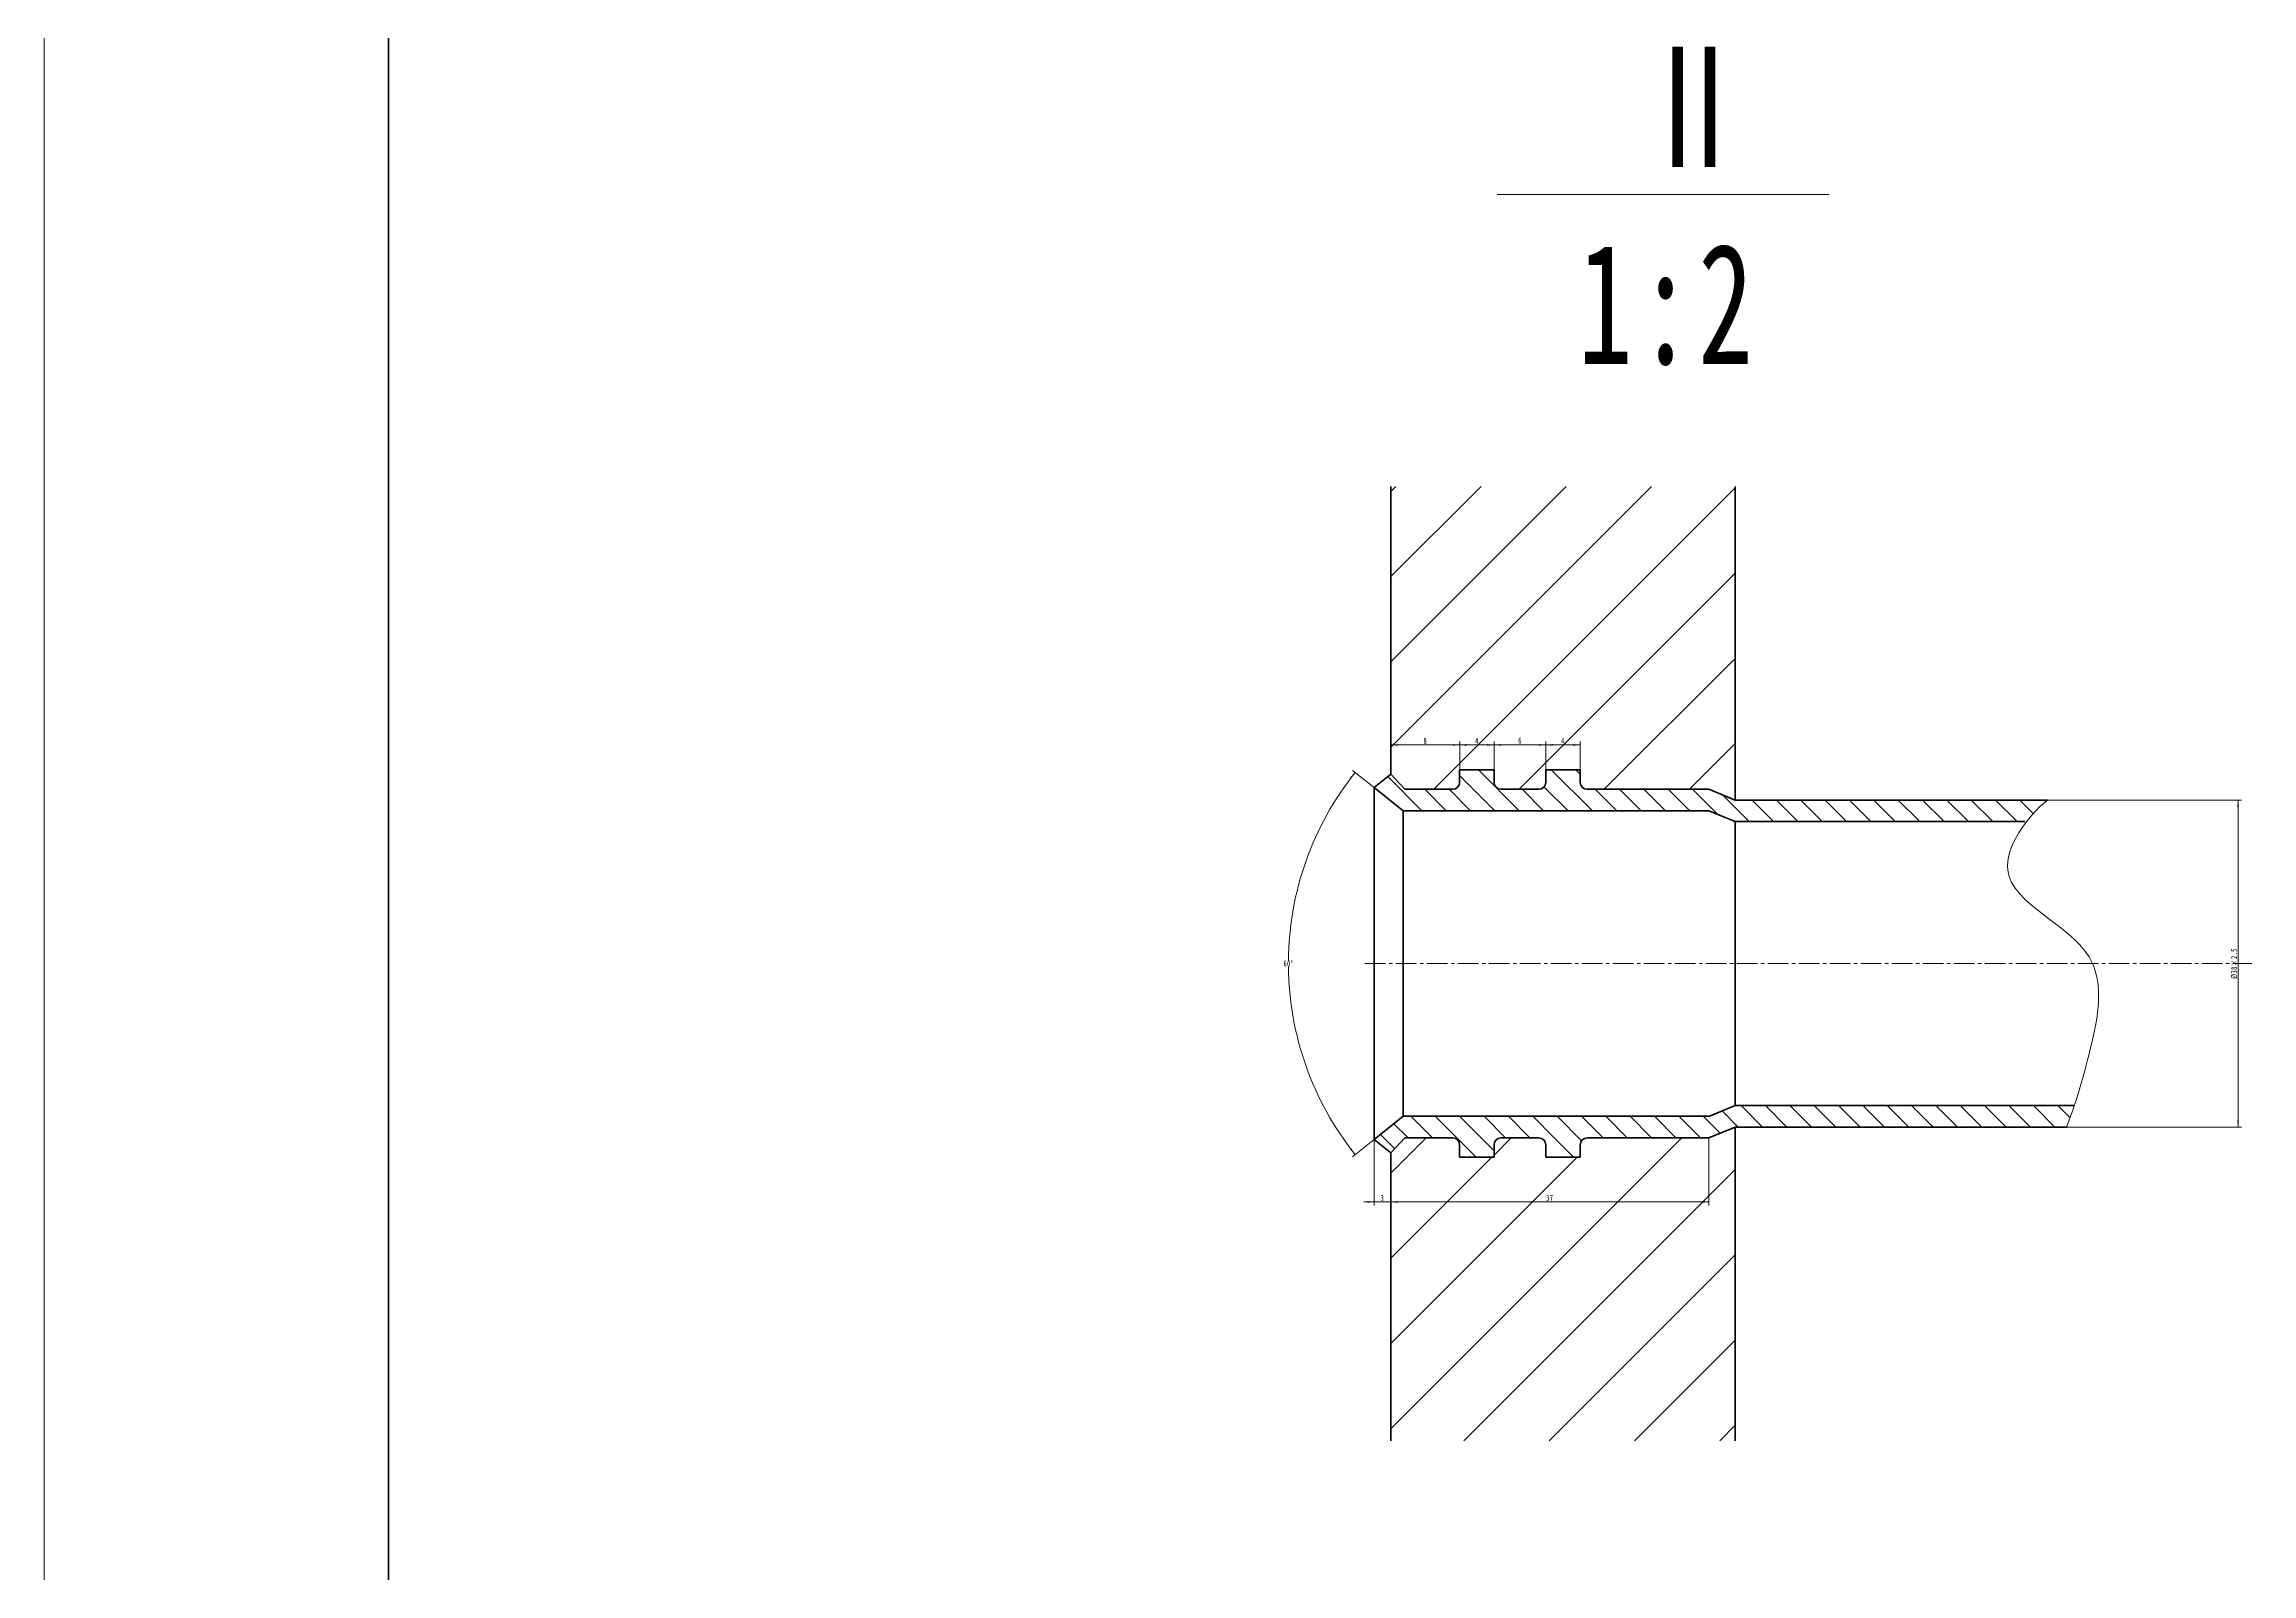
# Model space of a CAD drawing. Header units: millimetres. Extents: x -342 to 8068, y -807 to 5133.
# Drawn here: x -342 to 940, y 81 to 970 of the extents above; entities that cross this region are included whole.
import ezdxf

# ---------------------------------------------------------------- set-up
doc = ezdxf.new("R2010")
doc.units = ezdxf.units.MM
doc.linetypes.add('点画线', pattern=[18, 12, -2, 2, -2])
for name, color, linetype, lineweight, true_color in [('中心线层', 1, '点画线', 18, 0xff0000), ('剖面线层', 4, 'Continuous', 18, 0x00ffff), ('尺寸线层', 3, 'Continuous', 18, 0x00ff00)]:
    doc.layers.add(name, color=color, linetype=linetype, lineweight=lineweight, true_color=true_color)
doc.layers.add('粗实线层', color=7, linetype='Continuous', lineweight=35)
doc.layers.add('细实线层', color=7, linetype='Continuous', lineweight=18)
doc.styles.add('标准', font='', dxfattribs={"width": 0.667})
doc.styles.get('标准').set_extended_font_data('宋体')
doc.dimstyles.new('标准', dxfattribs={"dimtxt": 3.5, "dimasz": 4, "dimexe": 2, "dimexo": 0, "dimtad": 1, "dimdsep": 46, "dimtxsty": '标准', "dimcen": 0, "dimdle": 6, "dimazin": 2, "dimtfac": 0.707107, "dimtdec": 3, "dimtmove": 0, "dimatfit": 3, "dimfxl": 1, "dimtolj": 1, "dimlwd": -1, "dimlwe": -1, "dimarcsym": 1})

# ---------------------------------------------------------------- blocks, each defined once
blk = doc.blocks.new('*X32')
at = {"layer": '尺寸线层', "linetype": 'Continuous'}
for points in [[(932, 531), (932.5, 527), (931.5, 527)], [(932, 341), (932.5, 345), (931.5, 345)]]:
    blk.add_hatch(color=0, dxfattribs=at).paths.add_polyline_path(points, flags=0)
at = {"layer": '尺寸线层', "color": 0, "linetype": 'Continuous'}
for p, q in [((821.3, 531), (934, 531)), ((932, 531), (932, 341)), ((832.4, 341), (934, 341))]:
    blk.add_line(p, q, dxfattribs=at)
at = {"layer": '尺寸线层', "color": 0, "linetype": 'Continuous', "insert": (929.7, 436), "char_height": 3.5, "width": 22.538, "attachment_point": 5, "rotation": 90, "line_spacing_factor": 1.15057, "style": '标准'}
blk.add_mtext('\\T1.1;%%C38×2.5', dxfattribs=at)
blk = doc.blocks.new('*X33')
at = {"layer": '尺寸线层', "linetype": 'Continuous'}
for points in [[(419.2, 547), (417.2, 543.5), (416.4, 544.1)], [(419.2, 325), (417.2, 328.5), (416.4, 327.9)]]:
    blk.add_hatch(color=0, dxfattribs=at).paths.add_polyline_path(points, flags=0)
at = {"layer": '尺寸线层', "color": 0}
for p, q in [((430.3, 538.2), (417.7, 548.2)), ((430.3, 333.8), (417.7, 323.8))]:
    blk.add_line(p, q, dxfattribs=at)
at = {"layer": '尺寸线层', "color": 0, "linetype": 'Continuous'}
for start, end in [(141.4898, 179.4123), (180.5877, 218.5102)]:
    blk.add_arc((558.7, 436), 178.2, start, end, dxfattribs=at)
at = {"layer": '尺寸线层', "color": 0, "insert": (380.5, 436), "char_height": 3.5, "width": 11.083, "attachment_point": 5, "line_spacing_factor": 1.15057, "style": '标准'}
blk.add_mtext('\\T1.1;60%%D', dxfattribs=at)
blk = doc.blocks.new('*X34')
at = {"layer": '尺寸线层', "linetype": 'Continuous'}
for points in [[(440, 297.5), (444, 298), (444, 297)], [(624.7, 297.5), (620.7, 298), (620.7, 297)]]:
    blk.add_hatch(color=0, dxfattribs=at).paths.add_polyline_path(points, flags=0)
at = {"layer": '尺寸线层', "color": 0, "linetype": 'Continuous'}
for p, q in [((624.7, 334.8), (624.7, 295.5)), ((440, 326), (440, 295.5)), ((440, 297.5), (624.7, 297.5))]:
    blk.add_line(p, q, dxfattribs=at)
at = {"layer": '尺寸线层', "color": 0, "linetype": 'Continuous', "insert": (532.3, 299.9), "char_height": 3.5, "width": 5.728, "attachment_point": 5, "line_spacing_factor": 1.15057, "style": '标准'}
blk.add_mtext('\\T1.1;37', dxfattribs=at)
blk = doc.blocks.new('*X35')
at = {"layer": '尺寸线层', "linetype": 'Continuous'}
for points in [[(430.3, 297.5), (426.3, 297), (426.3, 298)], [(440, 297.5), (444, 297), (444, 298)]]:
    blk.add_hatch(color=0, dxfattribs=at).paths.add_polyline_path(points, flags=0)
at = {"layer": '尺寸线层', "color": 0, "linetype": 'Continuous'}
for p, q in [((430.3, 333.8), (430.3, 295.5)), ((440, 326), (440, 295.5)), ((446, 297.5), (424.3, 297.5))]:
    blk.add_line(p, q, dxfattribs=at)
at = {"layer": '尺寸线层', "color": 0, "linetype": 'Continuous', "insert": (435.1, 299.9), "char_height": 3.5, "width": 2.864, "attachment_point": 5, "line_spacing_factor": 1.15057, "style": '标准'}
blk.add_mtext('\\T1.1;3', dxfattribs=at)
blk = doc.blocks.new('*X69')
at = {"layer": '尺寸线层', "linetype": 'Continuous'}
for points in [[(440, 563), (444, 563.5), (444, 562.5)], [(480, 563), (476, 563.5), (476, 562.5)]]:
    blk.add_hatch(color=0, dxfattribs=at).paths.add_polyline_path(points, flags=0)
at = {"layer": '尺寸线层', "color": 0, "linetype": 'Continuous'}
for p, q in [((440, 546), (440, 565)), ((480, 548.5), (480, 565)), ((440, 563), (480, 563))]:
    blk.add_line(p, q, dxfattribs=at)
at = {"layer": '尺寸线层', "color": 0, "linetype": 'Continuous', "insert": (460, 565.4), "char_height": 3.5, "width": 2.864, "attachment_point": 5, "line_spacing_factor": 1.15057, "style": '标准'}
blk.add_mtext('\\T1.1;8', dxfattribs=at)
blk = doc.blocks.new('*X70')
at = {"layer": '尺寸线层', "linetype": 'Continuous'}
for points in [[(480, 563), (484, 563.5), (484, 562.5)], [(500, 563), (496, 563.5), (496, 562.5)]]:
    blk.add_hatch(color=0, dxfattribs=at).paths.add_polyline_path(points, flags=0)
at = {"layer": '尺寸线层', "color": 0, "linetype": 'Continuous'}
for p, q in [((480, 548.5), (480, 565)), ((500, 548.5), (500, 565)), ((480, 563), (500, 563))]:
    blk.add_line(p, q, dxfattribs=at)
at = {"layer": '尺寸线层', "color": 0, "linetype": 'Continuous', "insert": (490, 565.4), "char_height": 3.5, "width": 2.864, "attachment_point": 5, "line_spacing_factor": 1.15057, "style": '标准'}
blk.add_mtext('\\T1.1;4', dxfattribs=at)
blk = doc.blocks.new('*X71')
at = {"layer": '尺寸线层', "linetype": 'Continuous'}
for points in [[(500, 563), (504, 563.5), (504, 562.5)], [(530, 563), (526, 563.5), (526, 562.5)]]:
    blk.add_hatch(color=0, dxfattribs=at).paths.add_polyline_path(points, flags=0)
at = {"layer": '尺寸线层', "color": 0, "linetype": 'Continuous'}
for p, q in [((500, 548.5), (500, 565)), ((530, 548.5), (530, 565)), ((500, 563), (530, 563))]:
    blk.add_line(p, q, dxfattribs=at)
at = {"layer": '尺寸线层', "color": 0, "linetype": 'Continuous', "insert": (515, 565.4), "char_height": 3.5, "width": 2.864, "attachment_point": 5, "line_spacing_factor": 1.15057, "style": '标准'}
blk.add_mtext('\\T1.1;6', dxfattribs=at)
blk = doc.blocks.new('*X72')
at = {"layer": '尺寸线层', "linetype": 'Continuous'}
for points in [[(530, 563), (534, 563.5), (534, 562.5)], [(550, 563), (546, 563.5), (546, 562.5)]]:
    blk.add_hatch(color=0, dxfattribs=at).paths.add_polyline_path(points, flags=0)
at = {"layer": '尺寸线层', "color": 0, "linetype": 'Continuous'}
for p, q in [((530, 548.5), (530, 565)), ((550, 548.5), (550, 565)), ((530, 563), (550, 563))]:
    blk.add_line(p, q, dxfattribs=at)
at = {"layer": '尺寸线层', "color": 0, "linetype": 'Continuous', "insert": (540, 565.4), "char_height": 3.5, "width": 2.864, "attachment_point": 5, "line_spacing_factor": 1.15057, "style": '标准'}
blk.add_mtext('\\T1.1;4', dxfattribs=at)
blk = doc.blocks.new('*X89')
at = {"layer": '粗实线层'}
blk.add_line((-400.5, 277), (-400.5, -277), dxfattribs=at)
at = {"layer": '细实线层'}
blk.add_line((-420.5, 297), (-420.5, -297), dxfattribs=at)

msp = doc.modelspace()

# ---------------------------------------------------------------- linework, layer by layer
at = {"layer": '中心线层'}
msp.add_line((424.962, 435.997), (940.027, 435.997), dxfattribs=at)
at = {"layer": '剖面线层'}
for p, q in [((439.962, 561.761), (591.401, 713.199)), ((439.962, 611.259), (541.903, 713.199)), ((439.962, 660.756), (492.406, 713.199)), ((439.962, 710.253), (442.908, 713.199)), ((464.94, 537.241), (639.962, 712.264)), ((514.437, 537.241), (639.962, 662.766)), ((563.935, 537.241), (639.962, 613.269)), ((613.432, 537.241), (639.962, 563.771)), ((458.034, 524.741), (438.188, 544.587)), ((500.461, 524.741), (479.962, 545.239)), ((514.603, 524.741), (490.89, 548.454)), ((542.887, 524.741), (528.93, 538.559)), ((557.029, 524.741), (533.172, 548.598)), ((549.962, 545.95), (547.458, 548.454)), ((431.087, 537.546), (430.355, 538.278)), ((472.176, 524.741), (459.676, 537.241)), ((486.318, 524.741), (473.818, 537.241)), ((528.745, 524.741), (516.245, 537.241)), ((571.171, 524.741), (558.671, 537.241)), ((585.313, 524.741), (572.813, 537.241)), ((599.456, 524.741), (586.956, 537.241)), ((613.598, 524.741), (601.098, 537.241)), ((629.847, 522.634), (615.24, 537.241)), ((648.126, 518.497), (632.625, 533.998)), ((662.268, 518.497), (649.768, 530.997)), ((676.41, 518.497), (663.91, 530.997)), ((690.552, 518.497), (678.052, 530.997)), ((704.694, 518.497), (692.194, 530.997)), ((718.836, 518.497), (706.336, 530.997)), ((732.978, 518.497), (720.478, 530.997)), ((747.121, 518.497), (734.621, 530.997)), ((761.263, 518.497), (748.763, 530.997)), ((775.405, 518.497), (762.905, 530.997)), ((789.547, 518.497), (777.047, 530.997)), ((803.689, 518.497), (791.189, 530.997)), ((812.888, 523.441), (805.331, 530.997)), ((820.309, 530.162), (819.473, 530.997)), ((464.174, 334.754), (451.674, 347.254)), ((489.529, 323.541), (465.816, 347.254)), ((499.962, 327.249), (479.958, 347.254)), ((506.6, 334.754), (494.1, 347.254)), ((520.742, 334.754), (508.242, 347.254)), ((534.884, 334.754), (522.384, 347.254)), ((550.705, 333.075), (536.527, 347.254)), ((563.235, 334.687), (550.669, 347.254)), ((577.311, 334.754), (564.811, 347.254)), ((591.453, 334.754), (578.953, 347.254)), ((605.595, 334.754), (593.095, 347.254)), ((619.737, 334.754), (607.237, 347.254)), ((631.213, 337.42), (621.379, 347.254)), ((641.778, 340.997), (632.379, 350.396)), ((655.92, 340.997), (643.42, 353.497)), ((670.062, 340.997), (657.562, 353.497)), ((684.204, 340.997), (671.704, 353.497)), ((698.346, 340.997), (685.846, 353.497)), ((712.489, 340.997), (699.989, 353.497)), ((726.631, 340.997), (714.131, 353.497)), ((740.773, 340.997), (728.273, 353.497)), ((754.915, 340.997), (742.415, 353.497)), ((769.057, 340.997), (756.557, 353.497)), ((783.199, 340.997), (770.699, 353.497)), ((797.341, 340.997), (784.841, 353.497)), ((811.483, 340.997), (798.983, 353.497)), ((825.626, 340.997), (813.126, 353.497)), ((834.458, 346.307), (827.268, 353.497)), ((442.226, 328.418), (433.931, 336.712)), ((439.962, 314.274), (460.442, 334.754)), ((439.962, 165.781), (608.935, 334.754)), ((450.032, 334.754), (441.807, 342.979)), ((499.962, 324.776), (509.94, 334.754)), ((546.097, 323.541), (534.884, 334.754)), ((439.962, 215.279), (548.225, 323.541)), ((439.962, 264.776), (498.727, 323.541)), ((482.474, 158.795), (639.962, 316.284)), ((531.972, 158.795), (639.962, 266.786)), ((581.469, 158.795), (639.962, 217.289)), ((630.966, 158.795), (639.962, 167.791))]:
    msp.add_line(p, q, dxfattribs=at)
at = {"layer": '粗实线层'}
for p, q in [((439.962, 546.016), (439.962, 713.199)), ((639.962, 530.997), (639.962, 713.199)), ((430.261, 538.203), (439.962, 546.016)), ((439.962, 546.016), (448.105, 537.241)), ((479.962, 548.454), (499.962, 548.454)), ((479.962, 541.241), (479.962, 548.454)), ((499.962, 541.241), (499.962, 548.454)), ((529.962, 548.454), (549.962, 548.454)), ((529.962, 541.241), (529.962, 548.454)), ((549.962, 541.241), (549.962, 548.454)), ((430.261, 538.203), (430.261, 435.997)), ((447.179, 524.741), (430.261, 538.203)), ((448.105, 537.241), (475.962, 537.241)), ((503.962, 537.241), (525.962, 537.241)), ((553.962, 537.241), (563.935, 537.241)), ((563.962, 537.241), (624.694, 537.241)), ((639.962, 530.997), (624.658, 537.256)), ((639.962, 530.997), (821.315, 530.997)), ((447.179, 524.741), (447.179, 435.997)), ((447.179, 524.741), (624.694, 524.741)), ((639.962, 518.497), (624.658, 524.756)), ((639.962, 518.497), (808.232, 518.497)), ((639.962, 353.497), (639.962, 518.497)), ((430.261, 333.792), (430.261, 435.997)), ((447.179, 347.254), (447.179, 435.997)), ((447.179, 347.254), (430.261, 333.792)), ((447.179, 347.254), (624.694, 347.254)), ((639.962, 353.497), (624.658, 347.239)), ((639.962, 353.497), (654.962, 353.497)), ((639.962, 353.497), (836.973, 353.497)), ((430.261, 333.792), (439.962, 325.979)), ((439.962, 325.979), (448.105, 334.754)), ((448.105, 334.754), (475.962, 334.754)), ((503.962, 334.754), (525.962, 334.754)), ((503.962, 334.754), (525.962, 334.754)), ((553.962, 334.754), (624.694, 334.754)), ((639.962, 340.997), (624.658, 334.739)), ((639.962, 340.997), (832.438, 340.997)), ((639.962, 158.795), (639.962, 340.997)), ((439.962, 158.795), (439.962, 325.979)), ((479.962, 330.754), (479.962, 323.541)), ((479.962, 323.541), (499.962, 323.541)), ((499.962, 330.754), (499.962, 323.541)), ((529.962, 330.754), (529.962, 323.541)), ((529.962, 323.541), (549.962, 323.541)), ((549.962, 330.754), (549.962, 323.541))]:
    msp.add_line(p, q, dxfattribs=at)
for centre, start, end in [((475.962, 541.241), 270, 360), ((503.962, 541.241), 180, 270), ((525.962, 541.241), 270, 0), ((553.962, 541.241), 180, 270), ((475.962, 330.754), 0, 90), ((503.962, 330.754), 90, 180), ((525.962, 330.754), 0, 90), ((553.962, 330.754), 90, 180)]:
    msp.add_arc(centre, 4, start, end, dxfattribs=at)
at = {"layer": '细实线层'}
msp.add_line((501.767, 882.684), (694.478, 882.684), dxfattribs=at)
at = {"layer": '细实线层', "start_tangent": (-0.77236667, -0.63517693), "end_tangent": (-0.36704464, -0.93020333)}
msp.add_spline([(821.315, 530.997), (798.265, 490.165), (845.519, 439.862), (845.519, 383.463), (832.438, 340.997)], degree=3, dxfattribs=at)

# ---------------------------------------------------------------- block references
at = {"layer": '粗实线层', "xscale": 10, "yscale": 10, "zscale": 10}
msp.add_blockref('*X89', (3862.899, 2162.831), dxfattribs=at)

# ---------------------------------------------------------------- texts
at = {"layer": '尺寸线层', "char_height": 70, "attachment_point": 1, "line_spacing_factor": 1.15057, "style": '标准'}
for s, insert, width in [('\\T1.1;Ⅱ', (584.122, 968.746), 138.3568), ('\\T1.1;1:2', (548.71, 854.272), 190.2406)]:
    msp.add_mtext(s, dxfattribs=dict(at, insert=insert, width=width))

# ---------------------------------------------------------------- dimensions: what is measured, and where the dimension line sits
at = {"layer": '尺寸线层'}
for base, p1, p2, text, override, picture, middle in [((479.962, 562.98), (439.962, 546.016), (479.962, 548.454), '8', {"dimsah": 1}, '*X69', (459.962, 562.98)), ((499.962, 562.98), (479.962, 548.454), (499.962, 548.454), '4', {"dimsah": 1}, '*X70', (489.962, 562.98)), ((549.962, 562.98), (529.962, 548.454), (549.962, 548.454), '4', {"dimsah": 1}, '*X72', (539.962, 562.98)), ((430.261, 297.489), (439.962, 325.979), (430.261, 333.792), '3', {"dimscale": 1, "dimsah": 1}, '*X35', (435.112, 297.489)), ((624.694, 297.489), (439.962, 325.979), (624.694, 334.754), '37', {"dimscale": 1, "dimsah": 1}, '*X34', (532.328, 297.489))]:
    dim = msp.add_linear_dim(base=base, p1=p1, p2=p2, text=text, dimstyle='标准', override=override, dxfattribs=at)
    dim.commit()
    dim.dimension.update_dxf_attribs({"geometry": picture, "text_midpoint": middle})
for base, p1, p2, angle, text, override, picture, middle in [((529.962, 562.98), (499.962, 548.454), (529.962, 548.454), 0, '6', {"dimsah": 1}, '*X71', (514.962, 562.98)), ((932.048, 340.997), (821.315, 530.997), (832.438, 340.997), 270, '%%C38×2.5', {"dimscale": 1, "dimsah": 1}, '*X32', (932.048, 435.997))]:
    dim = msp.add_linear_dim(base=base, p1=p1, p2=p2, angle=angle, text=text, dimstyle='标准', override=override, dxfattribs=at)
    dim.commit()
    dim.dimension.update_dxf_attribs({"geometry": picture, "text_midpoint": middle})
dim = msp.add_angular_dim_2l(base=(380.482, 435.997), line1=((447.179, 524.741), (430.261, 538.203)), line2=((447.179, 347.254), (430.261, 333.792)), text='60%%D', dimstyle='标准', override={"dimscale": 1, "dimtad": 0, "dimtih": 1, "dimtoh": 1, "dimsah": 1}, dxfattribs=at)
dim.commit()
dim.dimension.update_dxf_attribs({"geometry": '*X33', "text_midpoint": (380.482, 435.997)})

doc.saveas('drawing.dxf')
